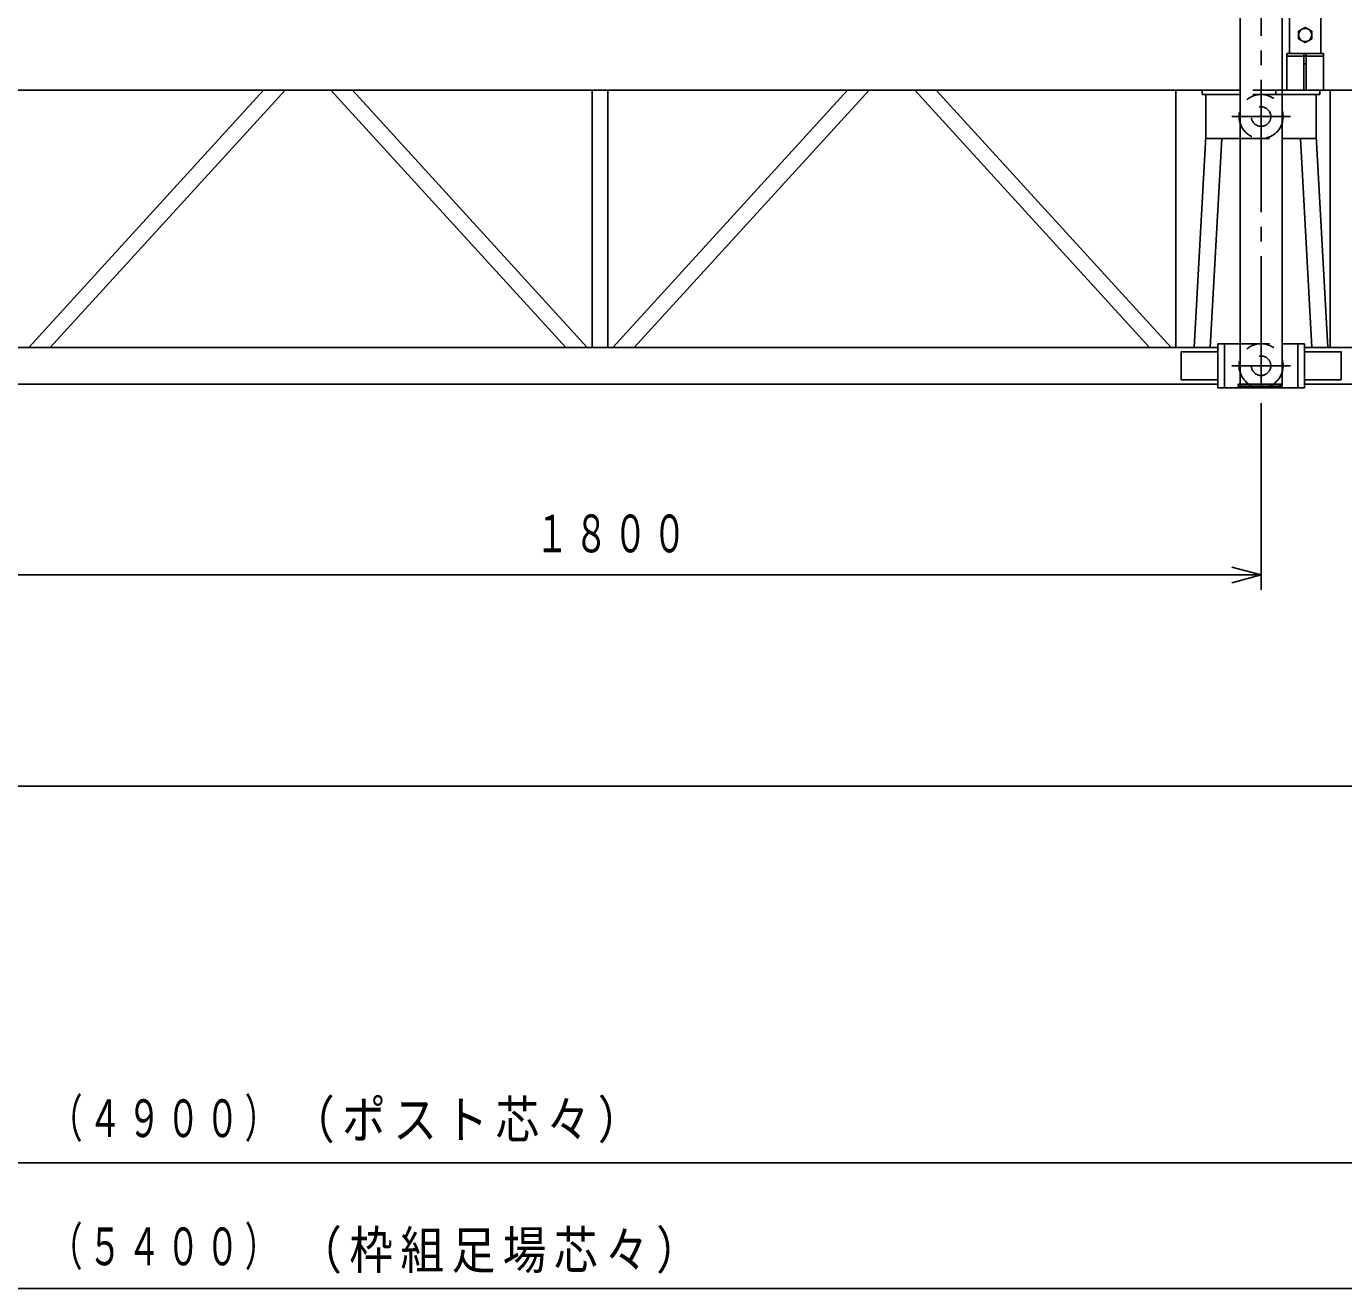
# Model space of a CAD drawing. Units: millimetres, scale not verified. Extents: x -7950 to 7710, y -5600 to 5443.
# Drawn here: x -1364 to 429, y -3379 to -1661 of the extents above; entities that cross this region are included whole.
import ezdxf

# ---------------------------------------------------------------- set-up
doc = ezdxf.new("R2010")
doc.units = ezdxf.units.MM
doc.header["$LTSCALE"] = 20
doc.linetypes.add('CHAIN2', pattern=[12, 9, -1, 1, -1])
doc.linetypes.add('DASHED2', pattern=[3, 2, -1])
doc.layers.add('0-0_1', color=1, linetype='Continuous')
doc.layers.add('0-2_3', color=2, linetype='Continuous')
doc.styles.add('ＭＳ ゴシック', font='')
doc.styles.get('ＭＳ ゴシック').set_extended_font_data('MS Gothic')

# ---------------------------------------------------------------- blocks, each defined once
blk = doc.blocks.new('D10')
at = {"layer": '0-0_1', "color": 4}
for p, q in [((6926.84, 3512.28), (6926.84, 3756.99)), ((8726.99, 3765.88), (8726.99, 3512.28)), ((6926.84, 3532.28), (6966.84, 3542.99)), ((8726.99, 3532.28), (8686.99, 3542.99)), ((6926.84, 3532.28), (8726.99, 3532.28)), ((6926.84, 3532.28), (6966.84, 3521.56)), ((8726.99, 3532.28), (8686.99, 3521.56))]:
    blk.add_line(p, q, dxfattribs=at)
at = {"layer": '0-0_1', "color": 7, "insert": (7738.92, 3562.28), "char_height": 51.32, "attachment_point": 7, "style": 'ＭＳ ゴシック'}
blk.add_mtext('\\T1.17;\\W0.65;１８００', dxfattribs=at)
blk = doc.blocks.new('D11')
at = {"layer": '0-0_1', "color": 4}
blk.add_line((10526.84, 2561.28), (3326.84, 2561.28), dxfattribs=at)
blk = doc.blocks.new('D15')
at = {"layer": '0-0_1', "color": 4}
blk.add_line((3576.84, 2732.49), (10276.84, 2732.49), dxfattribs=at)

msp = doc.modelspace()

# ---------------------------------------------------------------- linework, layer by layer
at = {"layer": '0-0_1', "color": 2, "linetype": 'CHAIN2'}
for p, q in [((316.99, -2154.12), (316.99, -565.36)), ((316.84, -1744.01), (316.84, -1824.01)), ((276.84, -1784.01), (356.84, -1784.01)), ((356.84, -2123.01), (276.84, -2123.01))]:
    msp.add_line(p, q, dxfattribs=at)
at = {"layer": '0-0_1'}
for p, q in [((288.49, -662.01), (288.49, -2151.01)), ((345.49, -662.01), (345.49, -2151.01)), ((398.19, -1648.01), (398.19, -1698.01)), ((367.84, -1667.82), (376.84, -1662.62)), ((367.84, -1678.21), (367.84, -1667.82)), ((351.84, -1698.01), (401.84, -1698.01)), ((351.84, -1748.01), (351.84, -1698.01)), ((401.84, -1702.01), (351.84, -1702.01)), ((375.24, -1698.01), (375.24, -1748.01)), ((378.44, -1748.01), (378.44, -1698.01)), ((401.84, -1698.01), (401.84, -1748.01)), ((378.44, -1712.01), (375.24, -1712.01)), ((288.49, -1748.01), (-3154.81, -1748.01)), ((-1360.87, -2098.01), (-1041.05, -1748.01)), ((-1011.65, -1748.01), (-1331.48, -2098.01)), ((-629.84, -2098.01), (-949.67, -1748.01)), ((-920.27, -1748.01), (-600.44, -2098.01)), ((-594.01, -2098.01), (-594.01, -1748.01)), ((-572.31, -1748.01), (-572.31, -2098.01)), ((-565.87, -2098.01), (-246.05, -1748.01)), ((-216.65, -1748.01), (-536.48, -2098.01)), ((-154.67, -1748.01), (165.16, -2098.01)), ((194.56, -2098.01), (-125.27, -1748.01)), ((200.99, -1748.01), (200.99, -2098.01)), ((236.84, -1754.01), (236.84, -1748.01)), ((288.49, -1754.01), (236.84, -1754.01)), ((241.84, -1814.01), (241.84, -1754.01)), ((1728.93, -1748.01), (345.49, -1748.01)), ((396.84, -1754.01), (345.49, -1754.01)), ((391.84, -1814.01), (391.84, -1754.01)), ((396.84, -1748.01), (396.84, -1754.01)), ((410.99, -1748.01), (410.99, -2098.01)), ((225.98, -2098.01), (241.84, -1810.43)), ((407.71, -2098.01), (391.84, -1810.43)), ((241.84, -1814.01), (288.49, -1814.01)), ((247.71, -2098.01), (263.38, -1814.01)), ((345.49, -1814.01), (391.84, -1814.01)), ((370.31, -1814.01), (385.98, -2098.01)), ((-1424.16, -2098.01), (257.84, -2098.01)), ((257.84, -2093.01), (288.49, -2093.01)), ((266.84, -2093.01), (266.84, -2153.01)), ((345.49, -2093.01), (375.84, -2093.01)), ((366.84, -2093.01), (366.84, -2153.01)), ((207.84, -2104.01), (257.84, -2104.01)), ((257.84, -2148.01), (-1424.16, -2148.01)), ((288.49, -2148.01), (345.49, -2148.01)), ((288.49, -2151.01), (345.49, -2151.01)), ((-7860.19, -2695.01), (4823.41, -2695.01))]:
    msp.add_line(p, q, dxfattribs=at)
at = {"layer": '0-0_1', "color": 2, "linetype": 'DASHED2'}
for p, q in [((345.49, -1748.01), (288.49, -1748.01)), ((345.49, -1754.01), (288.49, -1754.01)), ((336.84, -1748.01), (336.84, -1754.01)), ((288.49, -1814.01), (345.49, -1814.01)), ((288.49, -2093.01), (345.49, -2093.01))]:
    msp.add_line(p, q, dxfattribs=at)
at = {"layer": '0-0_1'}
for points in [[(376.84, -1662.62), (385.84, -1667.82), (385.84, -1678.21), (376.84, -1683.41), (367.84, -1678.21)], [(375.84, -2093.01), (375.84, -2153.01), (257.84, -2153.01), (257.84, -2093.01)], [(375.84, -2098.01), (795.84, -2098.01), (795.84, -2148.01), (375.84, -2148.01)], [(257.84, -2142.01), (207.84, -2142.01), (207.84, -2104.01)], [(375.84, -2142.01), (425.84, -2142.01), (425.84, -2104.01), (375.84, -2104.01)]]:
    msp.add_lwpolyline(points, dxfattribs=at)
msp.add_circle((376.84, -1673.01), 9, dxfattribs=at)
at = {"layer": '0-0_1', "color": 2, "linetype": 'DASHED2'}
for centre, radius in [((316.84, -1784.01), 30), ((316.84, -1784.01), 13.25), ((316.84, -2123.01), 30), ((316.84, -2123.01), 13.25)]:
    msp.add_circle(centre, radius, dxfattribs=at)
at = {"layer": '0-2_3', "color": 1}
for p, q in [((398.19, -1698.01), (398.19, -1457.01)), ((355.49, -1698.01), (355.49, -1471.51)), ((285.79, -2148.01), (342.79, -2148.01)), ((285.79, -2148.01), (285.79, -2151.21)), ((285.79, -2151.21), (342.79, -2151.21)), ((342.79, -2148.01), (342.79, -2151.21))]:
    msp.add_line(p, q, dxfattribs=at)

# ---------------------------------------------------------------- block references
at = {"layer": '0-0_1'}
for name in ['D10', 'D15', 'D11']:
    msp.add_blockref(name, (-8410, -5940), dxfattribs=at)

# ---------------------------------------------------------------- texts
at = {"layer": '0-0_1', "color": 7, "char_height": 51.32, "attachment_point": 7, "style": 'ＭＳ ゴシック'}
for s, insert in [('\\T1.17;\\W0.65;（４９００）', (-1333, -3179.23)), ('\\T1.17;\\W0.85;（ポスト芯々）', (-1003.86, -3181.07)), ('\\T1.17;\\W0.65;（５４００）', (-1333, -3353.63)), ('\\T1.17;\\W0.85;（枠組足場芯々）', (-994.03, -3358.54))]:
    msp.add_mtext(s, dxfattribs=dict(at, insert=insert))

doc.saveas('drawing.dxf')
